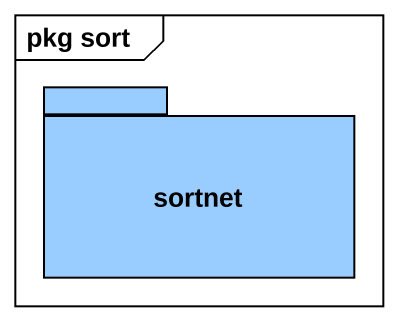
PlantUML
@startuml
mainframe pkg sort
package sortnet #99CCFF {
}
@enduml
